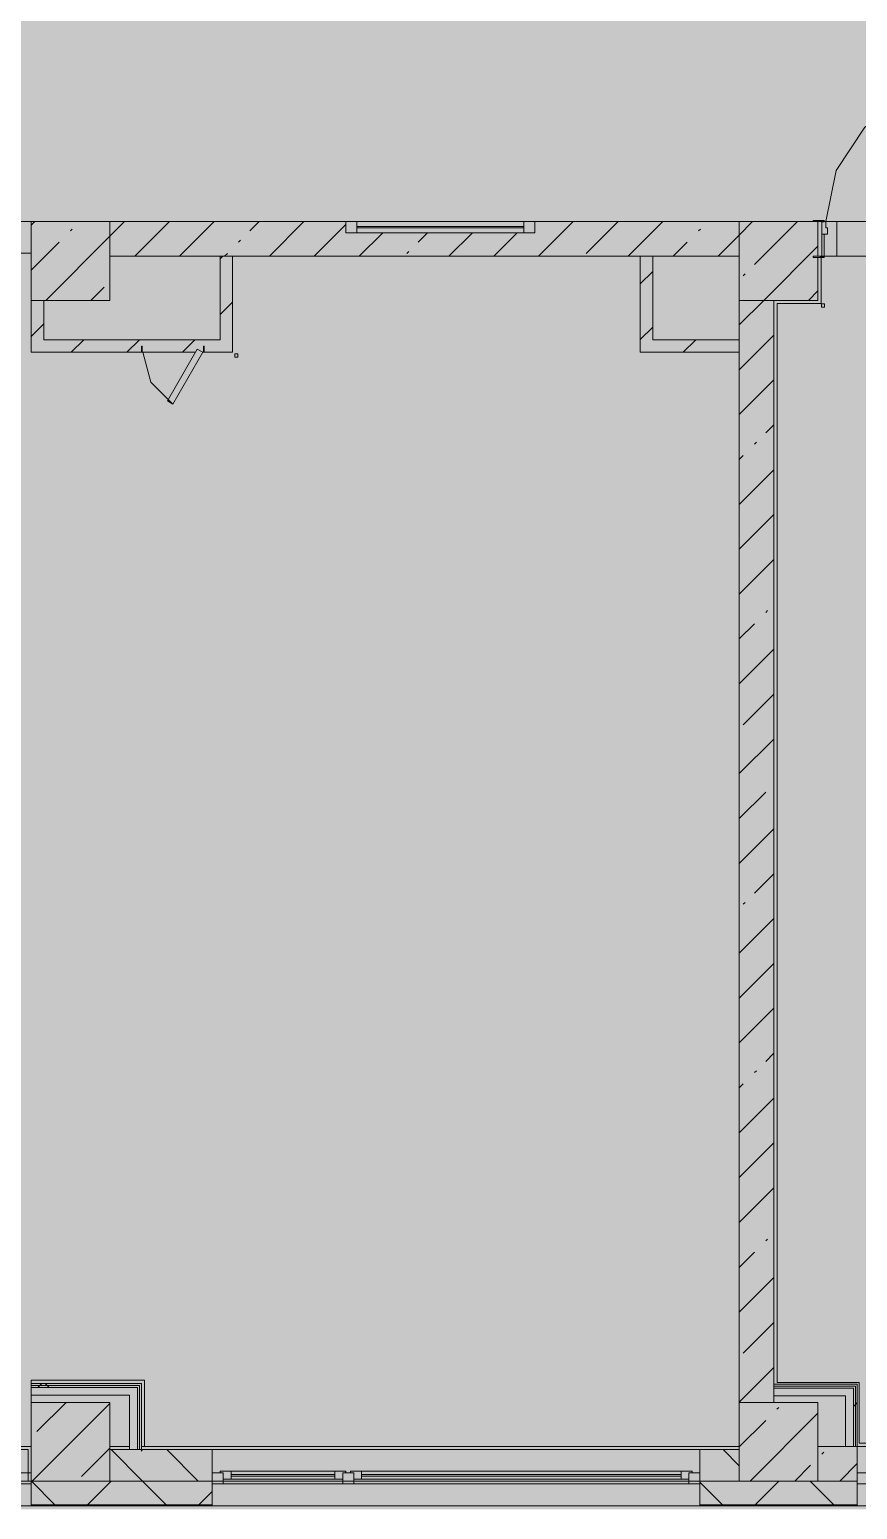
# Model space of a CAD drawing. Header units: millimetres. Extents: x -3817 to 677485, y -22715 to 103890.
# Drawn here: x 13760.7 to 13802.1, y -19606.1 to -19532.1 of the extents above; entities that cross this region are included whole.
import ezdxf

# ---------------------------------------------------------------- set-up
doc = ezdxf.new("R2010")
doc.units = ezdxf.units.MM
doc.layers.add('PDF _Геометрия', color=7, linetype='Continuous', true_color=0x1d1d1d)
doc.layers.add('PDF _Сплошная заливка', color=7, linetype='Continuous', true_color=0xffffff)

msp = doc.modelspace()

# ---------------------------------------------------------------- hatches: boundary and pattern name
at = {"layer": 'PDF _Сплошная заливка', "true_color": 0xd9d9d9, "transparency": 33554559}
for points in [[(13871.022, -19606.078), (13878.479, -19606.078), (13878.479, -19577.89), (13949.343, -19577.89), (13949.343, -19388.526), (13611.166, -19388.526), (13611.166, -19416.651), (13586.364, -19416.651), (13586.364, -19606.078), (13856.416, -19606.078)], [(13796.199, -19543.403), (13796.199, -19541.67), (13785.963, -19541.67), (13785.963, -19542.222), (13776.514, -19542.222), (13776.514, -19541.67), (13764.704, -19541.67), (13764.704, -19543.403), (13791.868, -19543.403)], [(13800.136, -19545.607), (13800.136, -19543.466), (13800.136, -19543.403), (13800.136, -19541.67), (13796.199, -19541.67), (13796.199, -19545.607), (13799.899, -19545.607)], [(13797.856, -19600.723), (13797.931, -19600.723), (13797.931, -19545.607), (13796.199, -19545.607), (13796.199, -19600.723)], [(13770.845, -19548.206), (13770.845, -19547.576), (13760.767, -19547.576), (13760.767, -19548.206), (13769.031, -19548.126), (13769.076, -19548.048), (13769.428, -19548.206)], [(13766.082, -19603.086), (13766.18, -19603.086), (13766.18, -19599.976), (13766.082, -19599.976), (13766.082, -19601.977)], [(13800.136, -19604.66), (13800.136, -19600.723), (13796.199, -19600.723), (13796.199, -19604.66), (13797.989, -19604.66)]]:
    msp.add_hatch(color=254, dxfattribs=at).paths.add_polyline_path(points)
h = msp.add_hatch(color=254, dxfattribs=at)
h.paths.add_polyline_path([(13732.258, -19543.245), (13737.224, -19543.245), (13737.224, -19541.67), (13729.272, -19541.67), (13729.272, -19543.245)], flags=0)
h.paths.add_polyline_path([(13760.767, -19543.245), (13760.767, -19541.67), (13750.295, -19541.67), (13750.295, -19543.245), (13754.168, -19543.245)], flags=0)
at = {"layer": 'PDF _Сплошная заливка', "true_color": 0xcdcdcd, "transparency": 33554559}
h = msp.add_hatch(color=254, dxfattribs=at)
h.paths.add_polyline_path([(13800.332, -19542.3), (13800.608, -19542.3), (13800.529, -19541.67), (13800.332, -19541.67)], flags=0)
h.paths.add_polyline_path([(13807.143, -19542.3), (13807.419, -19542.3), (13807.419, -19541.67), (13807.222, -19541.67), (13807.222, -19541.985)], flags=0)
at = {"layer": 'PDF _Сплошная заливка', "true_color": 0xcfcfcf, "transparency": 33554559}
for points in [[(13765.688, -19600.37), (13766.082, -19600.37), (13766.082, -19599.976), (13760.767, -19599.976), (13760.767, -19600.37)], [(13801.513, -19600.405), (13801.907, -19600.405), (13801.907, -19600.011), (13797.931, -19600.011), (13797.989, -19600.405)]]:
    msp.add_hatch(color=254, dxfattribs=at).paths.add_polyline_path(points)
at = {"layer": 'PDF _Сплошная заливка', "true_color": 0xd9d9d9, "transparency": 33554559}
h = msp.add_hatch(color=254, dxfattribs=at)
h.paths.add_polyline_path([(13794.23, -19604.66), (13796.199, -19604.66), (13796.199, -19603.086), (13794.23, -19603.086)], flags=0)
h.paths.add_polyline_path([(13769.822, -19604.66), (13769.822, -19603.086), (13764.704, -19603.086), (13764.704, -19604.66), (13768.775, -19604.66)], flags=0)
h = msp.add_hatch(color=254, dxfattribs=at)
h.paths.add_polyline_path([(13845.461, -19604.66), (13846.984, -19604.66), (13846.984, -19602.928), (13844.622, -19602.928), (13844.622, -19604.66)], flags=0)
h.paths.add_polyline_path([(13800.136, -19604.66), (13802.104, -19604.66), (13802.104, -19602.928), (13800.136, -19602.928)], flags=0)
h.paths.add_polyline_path([(13809.19, -19604.66), (13837.536, -19604.66), (13837.536, -19602.928), (13809.19, -19602.928)], flags=0)
h = msp.add_hatch(color=254, dxfattribs=at)
h.paths.add_polyline_path([(13877.219, -19605.841), (13877.219, -19604.66), (13844.622, -19604.66), (13844.622, -19605.841), (13871.022, -19605.841)], flags=0)
h.paths.add_polyline_path([(13827.202, -19605.841), (13837.536, -19605.841), (13837.536, -19604.66), (13809.19, -19604.66), (13809.19, -19605.841), (13812.595, -19605.841)], flags=0)
h.paths.add_polyline_path([(13794.23, -19605.841), (13802.104, -19605.841), (13802.104, -19604.66), (13794.23, -19604.66)], flags=0)
h.paths.add_polyline_path([(13768.775, -19605.841), (13769.822, -19605.841), (13769.822, -19604.66), (13760.767, -19604.66), (13760.767, -19605.841)], flags=0)
h.paths.add_polyline_path([(13744.232, -19605.841), (13744.232, -19604.66), (13738.327, -19604.66), (13738.327, -19605.841), (13739.562, -19605.841)], flags=0)
h.paths.add_polyline_path([(13659.224, -19605.841), (13665.495, -19605.841), (13665.495, -19604.66), (13654.471, -19604.66), (13654.471, -19605.841), (13658.408, -19605.841)], flags=0)
h.paths.add_polyline_path([(13728.606, -19605.841), (13731.24, -19605.841), (13731.24, -19604.66), (13724.39, -19604.66), (13724.39, -19605.841), (13724.955, -19605.841)], flags=0)
h.paths.add_polyline_path([(13689.903, -19605.841), (13700.926, -19605.841), (13700.926, -19604.66), (13689.903, -19604.66)], flags=0)
h.paths.add_polyline_path([(13632.031, -19605.841), (13637.937, -19605.841), (13637.937, -19604.66), (13632.031, -19604.66)], flags=0)
h.paths.add_polyline_path([(13588.568, -19605.841), (13592.663, -19605.841), (13592.663, -19604.66), (13586.364, -19604.66), (13586.394, -19605.841)], flags=0)
h.paths.add_polyline_path([(13617.071, -19605.841), (13624.945, -19605.841), (13624.945, -19604.66), (13617.071, -19604.66)], flags=0)

# ---------------------------------------------------------------- linework, layer by layer
at = {"layer": 'PDF _Геометрия', "color": 9, "lineweight": 9, "true_color": 0xb7b7b7}
for points in [[(13800.529, -19541.67), (13801.039, -19539.109), (13802.489, -19536.938), (13804.661, -19535.487), (13807.222, -19534.978)], [(13750.285, -19541.67), (13799.899, -19541.67)], [(13800.45, -19541.67), (13806.907, -19541.67), (13801.08, -19541.67), (13801.08, -19543.403), (13800.45, -19543.403)], [(13760.767, -19543.245), (13750.295, -19543.245)], [(13796.199, -19601.977), (13796.199, -19548.206), (13791.238, -19548.206), (13791.238, -19543.403), (13770.845, -19543.403), (13770.845, -19548.206), (13769.349, -19548.206)], [(13800.293, -19543.466), (13800.293, -19545.765), (13798.088, -19545.765), (13798.088, -19599.727), (13802.191, -19599.727), (13802.191, -19602.771), (13809.104, -19602.771), (13809.104, -19574.425), (13809.104, -19572.378), (13811.702, -19572.378), (13811.702, -19566.788), (13809.104, -19566.788), (13809.104, -19544.183)], [(13768.986, -19548.206), (13760.767, -19548.206)], [(13766.357, -19548.206), (13766.758, -19549.702), (13767.853, -19550.797)], [(13760.767, -19602.928), (13760.767, -19599.622), (13766.436, -19599.622), (13766.436, -19602.928), (13766.436, -19599.622), (13760.767, -19599.622), (13760.767, -19599.78)], [(13760.767, -19600.37), (13760.767, -19600.723)]]:
    msp.add_lwpolyline(points, dxfattribs=at)
at = {"layer": 'PDF _Геометрия', "color": 8, "lineweight": 9, "true_color": 0x737373}
for points in [[(13750.295, -19543.245), (13760.767, -19543.245), (13760.767, -19541.67), (13750.295, -19541.67)], [(13764.704, -19541.67), (13760.767, -19541.67), (13760.767, -19545.607), (13764.704, -19545.607)], [(13777.066, -19541.67), (13777.066, -19542.222), (13776.514, -19542.222), (13776.514, -19541.67)], [(13785.963, -19541.67), (13785.963, -19542.222), (13785.412, -19542.222), (13785.412, -19541.67)], [(13800.305, -19545.942), (13800.458, -19545.942), (13800.458, -19545.784), (13800.305, -19545.784)], [(13771.109, -19548.288), (13770.955, -19548.288), (13770.955, -19548.446), (13771.109, -19548.446)], [(13766.278, -19603.086), (13766.278, -19600.37), (13766.278, -19599.878), (13766.278, -19599.78), (13760.767, -19599.78), (13760.767, -19600.37), (13765.688, -19600.37), (13765.688, -19603.086)], [(13797.931, -19600.405), (13801.513, -19600.405), (13801.513, -19602.928), (13802.104, -19602.928), (13802.104, -19600.405), (13802.104, -19599.912), (13802.104, -19599.814), (13797.931, -19599.814)], [(13764.704, -19600.723), (13760.767, -19600.723), (13760.767, -19604.66), (13764.704, -19604.66)], [(13800.136, -19600.723), (13796.199, -19600.723), (13796.199, -19604.66), (13800.136, -19604.66)], [(13764.704, -19602.928), (13765.688, -19602.928)], [(13769.822, -19604.66), (13769.822, -19603.086), (13764.704, -19603.086), (13764.704, -19604.66)], [(13769.822, -19604.66), (13794.23, -19604.66), (13794.23, -19603.086), (13769.822, -19603.086)], [(13760.216, -19604.802), (13760.216, -19604.251), (13760.767, -19604.251), (13760.767, -19604.802)], [(13769.822, -19604.802), (13769.822, -19604.251), (13770.373, -19604.251), (13770.373, -19604.802)], [(13776.514, -19604.172), (13770.215, -19604.172), (13770.215, -19604.251), (13770.373, -19604.251), (13770.373, -19604.566), (13776.357, -19604.566), (13776.357, -19604.251), (13776.514, -19604.251)], [(13776.357, -19604.802), (13776.357, -19604.251), (13776.908, -19604.251), (13776.908, -19604.802)], [(13793.837, -19604.172), (13776.751, -19604.172), (13776.751, -19604.251), (13776.908, -19604.251), (13776.908, -19604.566), (13793.679, -19604.566), (13793.679, -19604.251), (13793.837, -19604.251)], [(13793.679, -19604.802), (13793.679, -19604.251), (13794.23, -19604.251), (13794.23, -19604.802)], [(13802.104, -19604.802), (13802.104, -19604.251), (13802.655, -19604.251), (13802.655, -19604.802)], [(13744.232, -19605.904), (13744.232, -19604.66), (13760.767, -19604.66), (13760.767, -19605.904)], [(13769.822, -19604.66), (13760.767, -19604.66), (13760.767, -19605.904), (13769.822, -19605.904)], [(13769.822, -19605.904), (13769.822, -19604.66), (13794.23, -19604.66), (13794.23, -19605.904)], [(13800.136, -19604.66), (13794.23, -19604.66), (13794.23, -19605.904), (13802.104, -19605.904), (13802.104, -19604.66)], [(13766.278, -19605.904), (13770.215, -19605.904)], [(13772.577, -19605.904), (13776.514, -19605.904)], [(13787.144, -19605.904), (13789.506, -19605.904)], [(13802.104, -19605.904), (13804.466, -19605.904)]]:
    msp.add_lwpolyline(points, close=True, dxfattribs=at)
for points in [[(13760.767, -19541.851), (13760.947, -19541.67)], [(13761.5, -19545.607), (13764.704, -19542.404), (13765.437, -19541.67)], [(13797.931, -19541.67), (13796.199, -19541.67), (13764.704, -19541.67), (13764.704, -19543.403), (13770.215, -19543.403), (13770.845, -19543.403), (13770.845, -19547.576), (13770.845, -19548.206), (13769.428, -19548.206)], [(13765.95, -19543.403), (13767.682, -19541.67)], [(13768.195, -19543.403), (13769.927, -19541.67)], [(13771.707, -19542.136), (13772.172, -19541.67)], [(13772.685, -19543.403), (13774.417, -19541.67)], [(13785.963, -19541.67), (13776.514, -19541.67)], [(13786.155, -19543.403), (13787.887, -19541.67)], [(13788.544, -19543.258), (13790.132, -19541.67)], [(13790.645, -19543.403), (13792.377, -19541.67)], [(13795.135, -19543.403), (13796.199, -19542.339), (13796.867, -19541.67)], [(13799.899, -19541.67), (13796.199, -19541.67), (13796.199, -19545.607), (13800.136, -19545.607), (13800.136, -19543.466)], [(13796.963, -19543.82), (13799.112, -19541.67)], [(13800.136, -19543.403), (13800.136, -19541.67)], [(13800.45, -19541.67), (13806.907, -19541.67)], [(13762.727, -19542.136), (13762.82, -19542.043)], [(13774.93, -19543.403), (13776.514, -19541.818)], [(13776.514, -19542.222), (13785.963, -19542.222)], [(13785.412, -19541.907), (13777.066, -19541.907)], [(13785.412, -19541.985), (13777.066, -19541.985)], [(13777.175, -19543.403), (13778.356, -19542.222)], [(13780.125, -19542.697), (13780.601, -19542.222)], [(13781.665, -19543.403), (13782.846, -19542.222)], [(13783.91, -19543.403), (13785.091, -19542.222)], [(13794.156, -19542.136), (13794.25, -19542.043)], [(13760.767, -19544.096), (13762.165, -19542.697)], [(13771.145, -19542.697), (13771.239, -19542.604)], [(13779.564, -19543.258), (13779.657, -19543.165)], [(13792.89, -19543.403), (13793.595, -19542.697)], [(13796.199, -19546.829), (13797.42, -19545.607), (13800.136, -19542.892)], [(13770.215, -19543.403), (13770.215, -19547.576), (13769.428, -19547.576), (13766.278, -19547.576), (13761.397, -19547.576), (13761.397, -19545.607), (13760.767, -19545.607), (13760.767, -19547.576), (13760.767, -19548.206), (13766.278, -19548.206), (13768.986, -19548.206)], [(13770.215, -19543.538), (13770.351, -19543.403)], [(13770.44, -19543.403), (13770.584, -19543.258)], [(13770.845, -19543.403), (13791.238, -19543.403)], [(13791.868, -19543.403), (13796.199, -19543.403), (13796.199, -19547.576), (13791.868, -19547.576), (13791.868, -19543.403), (13791.238, -19543.403), (13791.238, -19548.206), (13791.868, -19548.206), (13796.199, -19548.206), (13796.199, -19603.086), (13796.199, -19604.66), (13797.931, -19604.66)], [(13807.301, -19543.403), (13800.45, -19543.403)], [(13791.238, -19544.786), (13791.868, -19544.156)], [(13796.401, -19544.381), (13796.495, -19544.288)], [(13763.745, -19545.607), (13764.41, -19544.942)], [(13799.665, -19545.607), (13800.136, -19545.137)], [(13770.215, -19546.322), (13770.845, -19545.692)], [(13797.931, -19600.723), (13797.931, -19545.607)], [(13760.767, -19547.419), (13761.397, -19546.789)], [(13762.764, -19548.206), (13763.394, -19547.576)], [(13765.548, -19548.206), (13766.178, -19547.576)], [(13768.332, -19548.206), (13768.962, -19547.576)], [(13791.238, -19547.569), (13791.868, -19546.94)], [(13793.386, -19548.206), (13794.016, -19547.576)], [(13796.199, -19549.074), (13797.931, -19547.341)], [(13796.199, -19548.206), (13796.199, -19547.576)], [(13796.17, -19548.206), (13796.199, -19548.177)], [(13796.199, -19551.319), (13797.931, -19549.586)], [(13797.524, -19552.238), (13797.931, -19551.831)], [(13796.963, -19552.8), (13797.056, -19552.706)], [(13796.199, -19553.564), (13796.401, -19553.361)], [(13796.199, -19555.809), (13797.931, -19554.076)], [(13796.199, -19558.054), (13797.931, -19556.321)], [(13796.199, -19560.299), (13797.931, -19558.566)], [(13797.524, -19561.218), (13797.617, -19561.125)], [(13796.199, -19562.544), (13796.963, -19561.779)], [(13796.199, -19564.788), (13797.931, -19563.056)], [(13796.401, -19566.831), (13797.931, -19565.301)], [(13796.199, -19569.278), (13797.931, -19567.546)], [(13796.199, -19571.523), (13797.524, -19570.198)], [(13796.199, -19573.768), (13797.931, -19572.036)], [(13796.963, -19575.249), (13797.931, -19574.281)], [(13796.401, -19575.811), (13796.495, -19575.717)], [(13796.199, -19578.258), (13797.931, -19576.526)], [(13796.199, -19580.503), (13797.931, -19578.771)], [(13796.199, -19582.748), (13797.931, -19581.016)], [(13797.524, -19583.668), (13797.931, -19583.261)], [(13796.963, -19584.229), (13797.056, -19584.136)], [(13796.199, -19584.993), (13796.401, -19584.791)], [(13796.199, -19587.238), (13797.931, -19585.506)], [(13796.199, -19589.483), (13797.931, -19587.751)], [(13796.199, -19591.728), (13797.931, -19589.996)], [(13797.524, -19592.648), (13797.617, -19592.555)], [(13796.199, -19593.973), (13796.963, -19593.209)], [(13796.199, -19596.218), (13797.931, -19594.486)], [(13796.401, -19598.261), (13797.931, -19596.731)], [(13796.199, -19600.708), (13797.931, -19598.976)], [(13766.18, -19603.086), (13766.18, -19600.37), (13766.18, -19599.976), (13766.18, -19599.878), (13760.767, -19599.878)], [(13766.082, -19603.086), (13766.082, -19600.37), (13766.082, -19599.976), (13760.767, -19599.976)], [(13761.102, -19599.976), (13761.2, -19599.878), (13761.298, -19599.78)], [(13761.66, -19599.976), (13761.561, -19599.878), (13761.463, -19599.78)], [(13797.931, -19599.912), (13802.006, -19599.912), (13802.006, -19600.011), (13802.006, -19600.405), (13802.006, -19602.928)], [(13797.931, -19600.011), (13801.907, -19600.011), (13801.907, -19600.405), (13801.907, -19602.928)], [(13760.817, -19604.66), (13764.704, -19600.773)], [(13761.043, -19602.189), (13762.509, -19600.723)], [(13801.907, -19600.928), (13802.006, -19600.829), (13802.104, -19600.731)], [(13796.199, -19602.953), (13797.524, -19601.628)], [(13796.737, -19604.66), (13800.136, -19601.261)], [(13798.085, -19601.067), (13798.179, -19600.973)], [(13731.398, -19602.928), (13731.235, -19602.928), (13760.767, -19602.928)], [(13760.609, -19604.66), (13760.609, -19604.251), (13760.609, -19603.086), (13744.232, -19603.086), (13744.232, -19604.66), (13760.767, -19604.66)], [(13763.288, -19604.434), (13764.704, -19603.018)], [(13767.525, -19605.841), (13766.344, -19604.66), (13764.769, -19603.086)], [(13766.262, -19603.167), (13766.311, -19603.118)], [(13766.436, -19602.928), (13766.273, -19602.928), (13796.199, -19602.928), (13796.199, -19603.086), (13794.23, -19603.086), (13794.23, -19604.66), (13796.199, -19604.66)], [(13769.128, -19604.66), (13767.553, -19603.086)], [(13796.199, -19603.894), (13795.391, -19603.086)], [(13802.104, -19604.66), (13802.104, -19602.928), (13800.136, -19602.928), (13800.136, -19604.66)], [(13819.623, -19602.928), (13809.19, -19602.928), (13809.19, -19604.66), (13809.19, -19605.904), (13802.104, -19605.904), (13802.104, -19604.66), (13802.104, -19602.928), (13809.19, -19602.928), (13809.19, -19604.66), (13837.536, -19604.66), (13837.536, -19602.928), (13844.622, -19602.928), (13844.622, -19604.66), (13844.622, -19605.904), (13837.536, -19605.904), (13839.898, -19605.904), (13837.536, -19605.904), (13837.536, -19604.66), (13837.536, -19602.928), (13825.607, -19602.928)], [(13800.33, -19603.312), (13800.424, -19603.218)], [(13801.227, -19604.66), (13802.104, -19603.783)], [(13760.767, -19604.251), (13760.216, -19604.251)], [(13770.373, -19604.251), (13769.822, -19604.251)], [(13770.215, -19604.172), (13776.514, -19604.172)], [(13770.767, -19604.172), (13770.767, -19604.566)], [(13770.767, -19604.33), (13775.963, -19604.33)], [(13775.963, -19604.408), (13770.767, -19604.408)], [(13775.963, -19604.172), (13775.963, -19604.566)], [(13776.908, -19604.251), (13776.357, -19604.251)], [(13776.751, -19604.172), (13793.837, -19604.172)], [(13777.302, -19604.172), (13777.302, -19604.566)], [(13777.302, -19604.33), (13793.285, -19604.33)], [(13793.285, -19604.408), (13777.302, -19604.408)], [(13793.285, -19604.172), (13793.285, -19604.566)], [(13794.23, -19604.251), (13793.679, -19604.251)], [(13798.982, -19604.66), (13799.769, -19603.873)], [(13802.655, -19604.251), (13802.104, -19604.251)], [(13744.232, -19604.802), (13760.767, -19604.802)], [(13761.957, -19605.841), (13760.776, -19604.66)], [(13763.588, -19605.841), (13764.769, -19604.66)], [(13769.156, -19605.841), (13769.822, -19605.175)], [(13769.822, -19604.802), (13794.23, -19604.802)], [(13795.363, -19605.841), (13794.23, -19604.709)], [(13796.993, -19605.841), (13798.174, -19604.66)], [(13800.93, -19605.841), (13799.749, -19604.66)], [(13800.136, -19604.66), (13802.104, -19604.66)], [(13802.104, -19604.802), (13809.19, -19604.802)], [(13758.405, -19605.904), (13760.767, -19605.904), (13758.405, -19605.904)], [(13760.767, -19605.841), (13769.822, -19605.841)], [(13760.767, -19605.865), (13769.822, -19605.865)], [(13778.876, -19605.904), (13782.813, -19605.904), (13778.876, -19605.904)], [(13791.868, -19605.904), (13794.23, -19605.904), (13791.868, -19605.904)], [(13794.23, -19605.841), (13802.104, -19605.841)], [(13794.23, -19605.865), (13802.104, -19605.865)]]:
    msp.add_lwpolyline(points, dxfattribs=at)
at = {"layer": 'PDF _Геометрия', "color": 9, "lineweight": 9, "true_color": 0xb7b7b7}
for points in [[(13800.45, -19541.67), (13800.45, -19541.607), (13799.899, -19541.607), (13799.899, -19541.67)], [(13800.332, -19543.403), (13800.332, -19541.67), (13800.136, -19541.67), (13800.136, -19543.403)], [(13800.529, -19541.67), (13800.332, -19541.67), (13800.332, -19542.3), (13800.608, -19542.3), (13800.608, -19541.985), (13800.529, -19541.985)], [(13800.45, -19541.678), (13800.45, -19541.67), (13800.332, -19541.67), (13800.332, -19541.678)], [(13800.45, -19543.403), (13800.45, -19542.3), (13800.332, -19542.3), (13800.332, -19543.403)], [(13800.45, -19543.466), (13800.45, -19543.403), (13799.899, -19543.403), (13799.899, -19543.466)], [(13766.318, -19547.891), (13766.278, -19547.891), (13766.278, -19548.206), (13766.318, -19548.206)], [(13767.853, -19550.797), (13769.349, -19548.206), (13769.076, -19548.048), (13767.58, -19550.639)], [(13769.389, -19547.891), (13769.389, -19548.206), (13769.428, -19548.206), (13769.428, -19547.891)]]:
    msp.add_lwpolyline(points, close=True, dxfattribs=at)
at = {"layer": 'PDF _Сплошная заливка', "color": 254, "lineweight": 35, "true_color": 0xd9d9d9, "transparency": 33554559}
for points in [[(13764.704, -19545.607), (13764.704, -19541.67), (13760.767, -19545.607), (13760.767, -19541.67)], [(13770.845, -19547.576), (13770.845, -19543.403), (13770.215, -19547.576), (13770.215, -19543.403)], [(13791.868, -19548.206), (13791.868, -19543.403), (13791.238, -19548.206), (13791.238, -19543.403)], [(13761.397, -19547.576), (13761.397, -19545.607), (13760.767, -19547.576), (13760.767, -19545.607)], [(13796.199, -19548.206), (13796.199, -19547.576), (13791.868, -19548.206), (13791.868, -19547.576)], [(13766.18, -19599.878), (13766.278, -19599.78), (13760.767, -19599.878), (13760.767, -19599.78)], [(13766.082, -19599.976), (13766.18, -19599.878), (13760.767, -19599.976), (13760.767, -19599.878)], [(13766.278, -19603.086), (13766.278, -19599.878), (13766.18, -19603.086), (13766.18, -19599.976)], [(13802.006, -19599.912), (13802.104, -19599.814), (13797.989, -19599.912), (13797.931, -19599.814)], [(13801.907, -19600.011), (13802.006, -19599.912), (13797.989, -19600.011), (13797.931, -19599.912)], [(13802.006, -19602.928), (13802.006, -19600.011), (13801.907, -19602.928), (13801.907, -19600.011)], [(13802.104, -19602.928), (13802.104, -19599.912), (13802.006, -19602.928), (13802.006, -19600.011)], [(13764.704, -19604.66), (13764.704, -19600.723), (13760.767, -19604.66), (13760.767, -19600.723)]]:
    msp.add_solid(points, dxfattribs=at)
at = {"layer": 'PDF _Сплошная заливка', "color": 254, "lineweight": 35, "true_color": 0xcdcdcd, "transparency": 33554559}
for points in [[(13800.45, -19541.67), (13800.45, -19541.607), (13799.899, -19541.67)], [(13800.45, -19543.403), (13800.45, -19542.3), (13800.332, -19543.403), (13800.332, -19542.3)], [(13800.45, -19543.466), (13800.45, -19543.403), (13799.899, -19543.466)], [(13767.853, -19550.797), (13769.349, -19548.206), (13767.58, -19550.639), (13769.076, -19548.048)]]:
    msp.add_solid(points, dxfattribs=at)
at = {"layer": 'PDF _Сплошная заливка', "color": 254, "lineweight": 35, "true_color": 0xd7d7d7, "transparency": 33554559}
msp.add_solid([(13800.332, -19543.403), (13800.332, -19541.67), (13800.136, -19543.403), (13800.136, -19541.67)], dxfattribs=at)
at = {"layer": 'PDF _Сплошная заливка', "color": 254, "lineweight": 35, "true_color": 0xcfcfcf, "transparency": 33554559}
for points in [[(13766.082, -19603.086), (13766.082, -19600.37), (13765.688, -19603.086), (13765.688, -19600.37)], [(13801.907, -19602.928), (13801.907, -19600.405), (13801.513, -19602.928), (13801.513, -19600.405)]]:
    msp.add_solid(points, dxfattribs=at)

doc.saveas('drawing.dxf')
